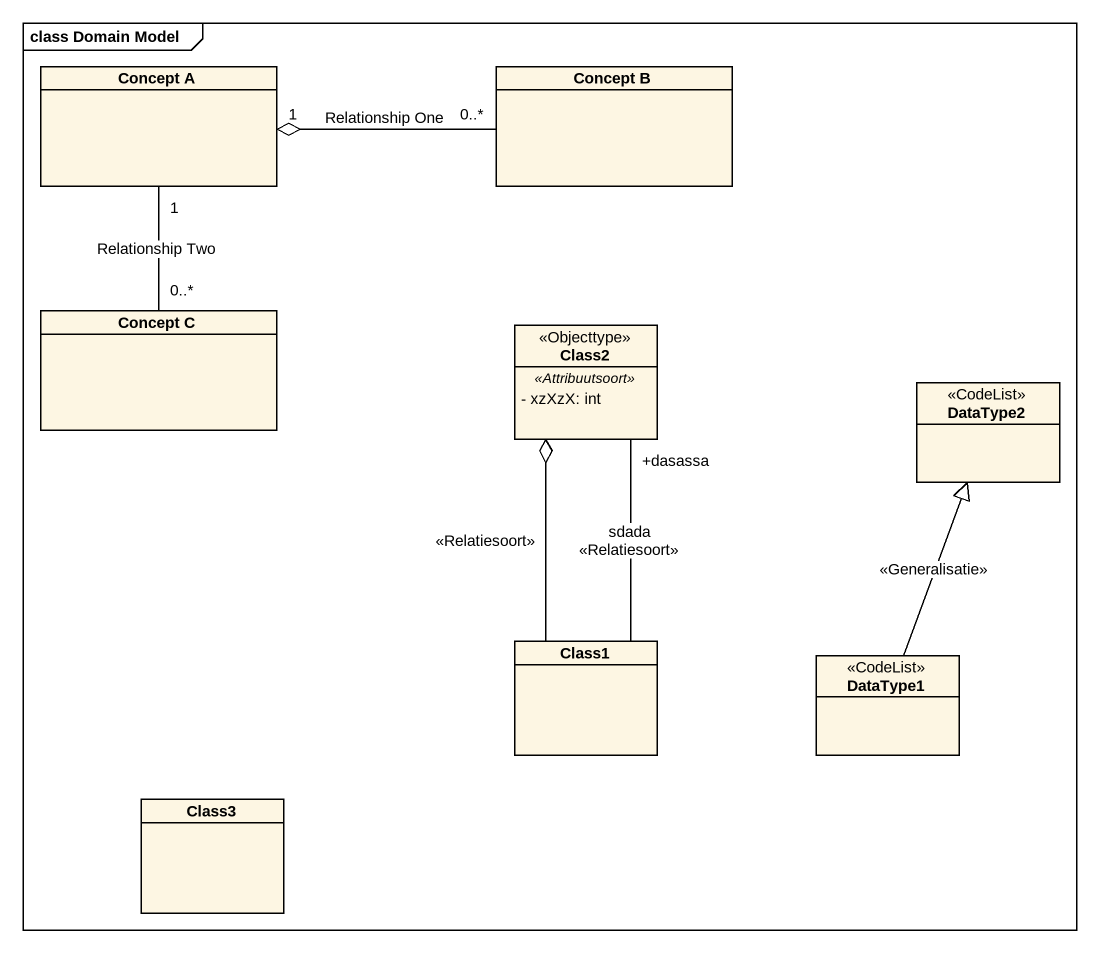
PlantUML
@startuml
mainframe class Domain Model
hide circle
hide empty members
skinparam classAttributeIconSize 0
class "Concept A" as Concept_A
class "Concept B" as Concept_B
class "Concept C" as Concept_C
class Class2 <<Objecttype>> {
  .. <<Attribuutsoort>> ..
  - xzXzX: int
}
class DataType2 <<CodeList>>
class Class1
class DataType1 <<CodeList>>
class Class3
Concept_B "0..*" -left-o "1" Concept_A : Relationship One
Concept_C "0..*" -up- "1" Concept_A : Relationship Two
Class1 -up- "+dasassa" Class2 : sdada\n<<Relatiesoort>>
Class1 -up-o Class2 : <<Relatiesoort>>
DataType1 -up-|> DataType2 : <<Generalisatie>>
@enduml
